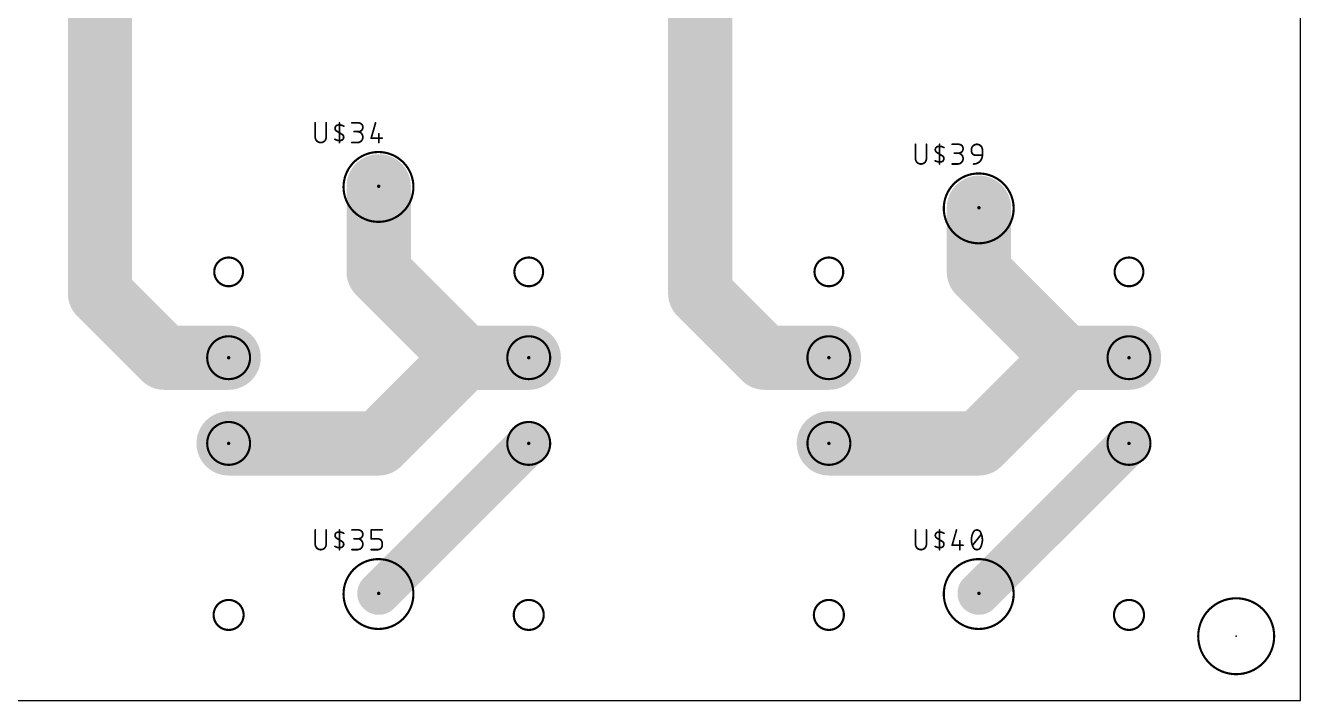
# Model space of a CAD drawing. Extents: x 3 to 156, y -1 to 93.
# Drawn here: x 80.7 to 156.2, y -1.3 to 38.7 of the extents above; entities that cross this region are included whole.
import ezdxf

# ---------------------------------------------------------------- set-up
doc = ezdxf.new("R2010")
doc.units = 0
for name, color, linetype in [('1', 12, 'CONTINUOUS'), ('17', 110, 'CONTINUOUS'), ('2', 41, 'CONTINUOUS'), ('20', 31, 'CONTINUOUS'), ('23', 53, 'CONTINUOUS'), ('25', 253, 'CONTINUOUS'), ('29', 253, 'CONTINUOUS'), ('30', 253, 'CONTINUOUS'), ('44', 253, 'CONTINUOUS')]:
    doc.layers.add(name, color=color, linetype=linetype)

# ---------------------------------------------------------------- blocks, each defined once
blk = doc.blocks.new('ROUNDP')
at = {"const_width": 0.5}
blk.add_lwpolyline([(0, -0.25, 1), (0, 0.25, 1), (0, -0.25)], format="xyb", dxfattribs=at)

msp = doc.modelspace()

# ---------------------------------------------------------------- linework, layer by layer
at = {"layer": '1'}
for points, const_width in [([(101.5746, 31.242, 326.0155), (101.6, 31.242)], 0.127), ([(101.6002, 31.2737, 1), (101.5998, 31.2103)], 0.0635), ([(101.5748, 31.2103, 1), (101.5744, 31.2737)], 0.0635), ([(137.1346, 29.972, 326.0155), (137.16, 29.972)], 0.127), ([(137.1602, 30.0037, 1), (137.1598, 29.9403)], 0.0635), ([(137.1348, 29.9403, 1), (137.1344, 30.0037)], 0.0635), ([(92.71, 23.2867, 1), (92.71, 24.9885, 1), (92.71, 23.2867)], 0.127), ([(110.49, 23.2867, 1), (110.49, 24.9885, 1), (110.49, 23.2867)], 0.127), ([(128.27, 23.2867, 1), (128.27, 24.9885, 1), (128.27, 23.2867)], 0.127), ([(146.05, 23.2867, 1), (146.05, 24.9885, 1), (146.05, 23.2867)], 0.127), ([(92.71, 17.78, 1), (92.71, 20.32, 1), (92.71, 17.78)], 0.127), ([(110.49, 17.78, 1), (110.49, 20.32, 1), (110.49, 17.78)], 0.127), ([(128.27, 17.78, 1), (128.27, 20.32, 1), (128.27, 17.78)], 0.127), ([(146.05, 17.78, 1), (146.05, 20.32, 1), (146.05, 17.78)], 0.127), ([(92.71, 12.7, 1), (92.71, 15.24, 1), (92.71, 12.7)], 0.127), ([(110.49, 12.7, 1), (110.49, 15.24, 1), (110.49, 12.7)], 0.127), ([(128.27, 12.7, 1), (128.27, 15.24, 1), (128.27, 12.7)], 0.127), ([(146.05, 12.7, 1), (146.05, 15.24, 1), (146.05, 12.7)], 0.127), ([(101.5746, 7.112, 326.0155), (101.6, 7.112)], 0.127), ([(101.6002, 7.1437, 1), (101.5998, 7.0803)], 0.0635), ([(101.5748, 7.0803, 1), (101.5744, 7.1437)], 0.0635), ([(137.1346, 7.112, 326.0155), (137.16, 7.112)], 0.127), ([(137.1602, 7.1437, 1), (137.1598, 7.0803)], 0.0635), ([(137.1348, 7.0803, 1), (137.1344, 7.1437)], 0.0635), ([(92.71, 2.9134, 1), (92.71, 4.6914, 1), (92.71, 2.9134)], 0.127), ([(110.49, 2.9134, 1), (110.49, 4.6914, 1), (110.49, 2.9134)], 0.127), ([(128.27, 2.9134, 1), (128.27, 4.6914, 1), (128.27, 2.9134)], 0.127), ([(146.05, 2.9134, 1), (146.05, 4.6914, 1), (146.05, 2.9134)], 0.127), ([(152.4, 0.29, 1), (152.4, 4.79, 1), (152.4, 0.29)], 0.127)]:
    msp.add_lwpolyline(points, format="xyb", dxfattribs=dict(at, const_width=const_width))
at = {"layer": '2'}
for points, const_width in [([(85.09, 22.86), (85.09, 59.69)], 3.81), ([(120.65, 22.86), (120.65, 58.42)], 3.81), ([(101.6, 24.13), (101.6, 29.21)], 3.81), ([(137.16, 24.13), (137.16, 27.94)], 3.81), ([(106.68, 19.05), (101.6, 24.13)], 3.81), ([(142.24, 19.05), (137.16, 24.13)], 3.81), ([(88.9, 19.05), (85.09, 22.86)], 3.81), ([(124.46, 19.05), (120.65, 22.86)], 3.81), ([(92.71, 19.05), (88.9, 19.05)], 3.81), ([(101.6, 13.97), (106.68, 19.05)], 3.81), ([(110.49, 19.05), (106.68, 19.05)], 3.81), ([(128.27, 19.05), (124.46, 19.05)], 3.81), ([(137.16, 13.97), (142.24, 19.05)], 3.81), ([(146.05, 19.05), (142.24, 19.05)], 3.81), ([(92.71, 13.97), (101.6, 13.97)], 3.81), ([(128.27, 13.97), (137.16, 13.97)], 3.81), ([(101.6, 5.08), (110.49, 13.97)], 2.54), ([(137.16, 5.08), (146.05, 13.97)], 2.54)]:
    msp.add_lwpolyline(points, dxfattribs=dict(at, const_width=const_width))
for points, const_width in [([(102.5525, 29.21, 1), (100.6475, 29.21)], 1.905), ([(138.1125, 27.94, 1), (136.2075, 27.94)], 1.905), ([(102.2735, 24.8035, 1), (100.9265, 23.4565)], 1.905), ([(137.8335, 24.8035, 1), (136.4865, 23.4565)], 1.905), ([(100.6475, 24.13, 1), (102.5525, 24.13)], 1.905), ([(136.2075, 24.13, 1), (138.1125, 24.13)], 1.905), ([(85.7635, 23.5335, 1), (84.4165, 22.1865)], 1.905), ([(121.3235, 23.5335, 1), (119.9765, 22.1865)], 1.905), ([(84.1375, 22.86, 1), (86.0425, 22.86)], 1.905), ([(119.6975, 22.86, 1), (121.6025, 22.86)], 1.905), ([(88.9, 20.0025, 1), (88.9, 18.0975)], 1.905), ([(88.2265, 18.3765, 1), (89.5735, 19.7235)], 1.905), ([(92.71, 18.0975, 1), (92.71, 20.0025)], 1.905), ([(106.68, 20.0025, 1), (106.68, 18.0975)], 1.905), ([(107.3535, 18.3765, 1), (106.0065, 19.7235)], 1.905), ([(106.0065, 18.3765, 1), (107.3535, 19.7235)], 1.905), ([(110.49, 18.0975, 1), (110.49, 20.0025)], 1.905), ([(124.46, 20.0025, 1), (124.46, 18.0975)], 1.905), ([(123.7865, 18.3765, 1), (125.1335, 19.7235)], 1.905), ([(128.27, 18.0975, 1), (128.27, 20.0025)], 1.905), ([(142.24, 20.0025, 1), (142.24, 18.0975)], 1.905), ([(142.9135, 18.3765, 1), (141.5665, 19.7235)], 1.905), ([(141.5665, 18.3765, 1), (142.9135, 19.7235)], 1.905), ([(146.05, 18.0975, 1), (146.05, 20.0025)], 1.905), ([(92.71, 14.9225, 1), (92.71, 13.0175)], 1.905), ([(101.6, 13.0175, 1), (101.6, 14.9225)], 1.905), ([(128.27, 14.9225, 1), (128.27, 13.0175)], 1.905), ([(137.16, 13.0175, 1), (137.16, 14.9225)], 1.905), ([(100.9265, 14.6435, 1), (102.2735, 13.2965)], 1.905), ([(110.939, 13.521, 1), (110.041, 14.419)], 1.27), ([(136.4865, 14.6435, 1), (137.8335, 13.2965)], 1.905), ([(146.499, 13.521, 1), (145.601, 14.419)], 1.27), ([(101.151, 5.529, 1), (102.049, 4.631)], 1.27), ([(136.711, 5.529, 1), (137.609, 4.631)], 1.27)]:
    msp.add_lwpolyline(points, format="xyb", dxfattribs=dict(at, const_width=const_width))
at = {"layer": '20'}
for p, q in [((156.21, -1.27), (156.21, 81.28)), ((10.16, -1.27), (156.21, -1.27))]:
    msp.add_line(p, q, dxfattribs=at)
at = {"layer": '23'}
for p in [(101.6, 29.21), (137.16, 27.94), (92.71, 13.97), (110.49, 13.97), (128.27, 13.97), (146.05, 13.97), (101.6, 5.08), (137.16, 5.08), (152.4, 2.54)]:
    msp.add_point(p, dxfattribs=at)
at = {"layer": '25', "const_width": 0.1016}
for points in [[(97.8408, 32.9692), (97.8408, 32.1254)], [(98.4899, 32.1254), (98.4899, 32.9692)], [(99.2703, 32.385), (99.108, 32.4824)], [(99.2703, 31.8008), (99.2703, 32.9692)], [(100.0125, 32.9692), (100.402, 32.9692)], [(100.402, 32.4499), (100.1423, 32.4499)], [(101.4151, 32.9692), (101.1555, 32.0604)], [(99.2703, 32.385), (99.4325, 32.2876)], [(100.0125, 31.8008), (100.3371, 31.8008)], [(101.1555, 32.0604), (101.8046, 32.0604)], [(101.6099, 32.3201), (101.6099, 31.8008)], [(133.4008, 31.6992), (133.4008, 30.8554)], [(134.0499, 30.8554), (134.0499, 31.6992)], [(134.8303, 30.5308), (134.8303, 31.6992)], [(135.5725, 31.6992), (135.962, 31.6992)], [(134.8303, 31.115), (134.668, 31.2124)], [(134.8303, 31.115), (134.9925, 31.0176)], [(135.962, 31.1799), (135.7023, 31.1799)], [(136.7155, 31.3097), (136.7155, 31.3746)], [(137.3646, 31.0501), (136.9751, 31.0501)], [(137.3646, 31.3746), (137.3646, 31.0501)], [(135.5725, 30.5308), (135.8971, 30.5308)], [(97.8408, 8.8392), (97.8408, 7.9954)], [(98.4899, 7.9954), (98.4899, 8.8392)], [(99.2703, 8.255), (99.108, 8.3524)], [(99.2703, 7.6708), (99.2703, 8.8392)], [(100.0125, 8.8392), (100.402, 8.8392)], [(100.402, 8.3199), (100.1423, 8.3199)], [(101.1555, 8.3199), (101.1555, 8.8392)], [(101.1555, 8.8392), (101.8046, 8.8392)], [(101.545, 8.3199), (101.1555, 8.3199)], [(133.4008, 8.8392), (133.4008, 7.9954)], [(134.0499, 7.9954), (134.0499, 8.8392)], [(134.8303, 8.255), (134.668, 8.3524)], [(134.8303, 7.6708), (134.8303, 8.8392)], [(135.8321, 8.8392), (135.5725, 7.9304)], [(136.7804, 7.9304), (137.2997, 8.5796)], [(99.2703, 8.255), (99.4325, 8.1576)], [(100.0125, 7.6708), (100.3371, 7.6708)], [(101.1555, 7.6708), (101.545, 7.6708)], [(101.8046, 7.9304), (101.8046, 8.0603)], [(134.8303, 8.255), (134.9925, 8.1576)], [(135.5725, 7.9304), (136.2216, 7.9304)], [(136.0269, 8.1901), (136.0269, 7.6708)]]:
    msp.add_lwpolyline(points, dxfattribs=at)
at = {"layer": '25'}
for points, const_width in [([(97.8662, 32.9692, 1), (97.8154, 32.9692)], 0.0508), ([(98.5153, 32.9692, 1), (98.4645, 32.9692)], 0.0508), ([(99.1729, 32.8394, 0.6917), (99.108, 32.4824)], 0.1016), ([(99.121, 32.5041, 1), (99.0949, 32.4606)], 0.0508), ([(99.0949, 32.4606, 1), (99.121, 32.5041)], 0.0508), ([(99.1683, 32.8644, 1), (99.1774, 32.8144)], 0.0508), ([(99.5299, 32.7745, 0.1823), (99.1729, 32.8394)], 0.1016), ([(99.1774, 32.8144, 1), (99.1683, 32.8644)], 0.0508), ([(99.2957, 32.9692, 1), (99.2449, 32.9692)], 0.0508), ([(99.5168, 32.7527, 1), (99.543, 32.7962)], 0.0508), ([(100.0125, 32.9946, 1), (100.0125, 32.9438)], 0.0508), ([(100.1423, 32.4753, 1), (100.1423, 32.4245)], 0.0508), ([(100.3371, 31.8008, 1), (100.3371, 32.4499)], 0.1016), ([(100.3371, 32.4753, 1), (100.3371, 32.4245)], 0.0508), ([(100.402, 32.4499, 1), (100.402, 32.9692)], 0.1016), ([(100.402, 32.9946, 1), (100.402, 32.9438)], 0.0508), ([(100.402, 32.4753, 1), (100.402, 32.4245)], 0.0508), ([(100.402, 32.9438, 1), (100.402, 32.9946)], 0.0508), ([(100.402, 32.4245, 1), (100.402, 32.4753)], 0.0508), ([(101.4396, 32.9622, 1), (101.3907, 32.9762)], 0.0508), ([(97.8408, 32.1254, 1), (98.4899, 32.1254)], 0.1016), ([(97.8662, 32.1254, 1), (97.8154, 32.1254)], 0.0508), ([(97.8154, 32.1254, 1), (97.8662, 32.1254)], 0.0508), ([(98.5153, 32.1254, 1), (98.4645, 32.1254)], 0.0508), ([(98.4645, 32.1254, 1), (98.5153, 32.1254)], 0.0508), ([(99.0106, 31.9955, 0.1823), (99.3676, 31.9306)], 0.1016), ([(99.0237, 32.0173, 1), (98.9975, 31.9738)], 0.0508), ([(99.2833, 32.4068, 1), (99.2572, 32.3632)], 0.0508), ([(99.2449, 31.8008, 1), (99.2957, 31.8008)], 0.0508), ([(99.2572, 32.3632, 1), (99.2833, 32.4068)], 0.0508), ([(99.3676, 31.9306, 0.6917), (99.4325, 32.2876)], 0.1016), ([(99.3631, 31.9556, 1), (99.3722, 31.9056)], 0.0508), ([(99.3722, 31.9056, 1), (99.3631, 31.9556)], 0.0508), ([(99.4456, 32.3094, 1), (99.4195, 32.2659)], 0.0508), ([(99.4195, 32.2659, 1), (99.4456, 32.3094)], 0.0508), ([(100.0125, 31.8262, 1), (100.0125, 31.7754)], 0.0508), ([(100.3371, 31.8262, 1), (100.3371, 31.7754)], 0.0508), ([(100.3371, 31.7754, 1), (100.3371, 31.8262)], 0.0508), ([(101.1555, 32.0858, 1), (101.1555, 32.035)], 0.0508), ([(101.1311, 32.0674, 1), (101.1799, 32.0535)], 0.0508), ([(101.6353, 32.3201, 1), (101.5845, 32.3201)], 0.0508), ([(101.5845, 31.8008, 1), (101.6353, 31.8008)], 0.0508), ([(101.8046, 32.035, 1), (101.8046, 32.0858)], 0.0508), ([(133.4262, 31.6992, 1), (133.3754, 31.6992)], 0.0508), ([(134.0753, 31.6992, 1), (134.0245, 31.6992)], 0.0508), ([(134.8557, 31.6992, 1), (134.8049, 31.6992)], 0.0508), ([(135.5725, 31.7246, 1), (135.5725, 31.6738)], 0.0508), ([(135.962, 31.1799, 1), (135.962, 31.6992)], 0.1016), ([(135.962, 31.7246, 1), (135.962, 31.6738)], 0.0508), ([(135.962, 31.6738, 1), (135.962, 31.7246)], 0.0508), ([(137.3646, 31.3746, 1), (136.7155, 31.3746)], 0.1016), ([(134.7329, 31.5694, 0.6917), (134.668, 31.2124)], 0.1016), ([(134.681, 31.2341, 1), (134.6549, 31.1906)], 0.0508), ([(134.6549, 31.1906, 1), (134.681, 31.2341)], 0.0508), ([(134.7283, 31.5944, 1), (134.7374, 31.5444)], 0.0508), ([(135.0899, 31.5045, 0.1823), (134.7329, 31.5694)], 0.1016), ([(134.7374, 31.5444, 1), (134.7283, 31.5944)], 0.0508), ([(134.8433, 31.1368, 1), (134.8172, 31.0932)], 0.0508), ([(134.8172, 31.0932, 1), (134.8433, 31.1368)], 0.0508), ([(134.9276, 30.6606, 0.6917), (134.9925, 31.0176)], 0.1016), ([(135.0056, 31.0394, 1), (134.9795, 30.9959)], 0.0508), ([(134.9795, 30.9959, 1), (135.0056, 31.0394)], 0.0508), ([(135.0768, 31.4827, 1), (135.103, 31.5262)], 0.0508), ([(135.7023, 31.2053, 1), (135.7023, 31.1545)], 0.0508), ([(135.8971, 30.5308, 1), (135.8971, 31.1799)], 0.1016), ([(135.8971, 31.2053, 1), (135.8971, 31.1545)], 0.0508), ([(135.962, 31.2053, 1), (135.962, 31.1545)], 0.0508), ([(135.962, 31.1545, 1), (135.962, 31.2053)], 0.0508), ([(136.7409, 31.3746, 1), (136.6901, 31.3746)], 0.0508), ([(136.6901, 31.3746, 1), (136.7409, 31.3746)], 0.0508), ([(136.7155, 31.3097, 0.4142), (136.9751, 31.0501)], 0.1016), ([(136.7409, 31.3097, 1), (136.6901, 31.3097)], 0.0508), ([(136.6901, 31.3097, 1), (136.7409, 31.3097)], 0.0508), ([(136.8453, 30.5308, 0.4142), (137.3646, 31.0501)], 0.1016), ([(136.9751, 31.0755, 1), (136.9751, 31.0247)], 0.0508), ([(136.9751, 31.0247, 1), (136.9751, 31.0755)], 0.0508), ([(137.39, 31.3746, 1), (137.3392, 31.3746)], 0.0508), ([(137.3392, 31.3746, 1), (137.39, 31.3746)], 0.0508), ([(137.39, 31.0501, 1), (137.3392, 31.0501)], 0.0508), ([(137.3392, 31.0501, 1), (137.39, 31.0501)], 0.0508), ([(137.3646, 31.0247, 1), (137.3646, 31.0755)], 0.0508), ([(133.4008, 30.8554, 1), (134.0499, 30.8554)], 0.1016), ([(133.4262, 30.8554, 1), (133.3754, 30.8554)], 0.0508), ([(133.3754, 30.8554, 1), (133.4262, 30.8554)], 0.0508), ([(134.0753, 30.8554, 1), (134.0245, 30.8554)], 0.0508), ([(134.0245, 30.8554, 1), (134.0753, 30.8554)], 0.0508), ([(134.5706, 30.7255, 0.1823), (134.9276, 30.6606)], 0.1016), ([(134.5837, 30.7473, 1), (134.5575, 30.7038)], 0.0508), ([(134.8049, 30.5308, 1), (134.8557, 30.5308)], 0.0508), ([(134.9231, 30.6856, 1), (134.9322, 30.6356)], 0.0508), ([(134.9322, 30.6356, 1), (134.9231, 30.6856)], 0.0508), ([(135.5725, 30.5562, 1), (135.5725, 30.5054)], 0.0508), ([(135.8971, 30.5562, 1), (135.8971, 30.5054)], 0.0508), ([(135.8971, 30.5054, 1), (135.8971, 30.5562)], 0.0508), ([(136.8453, 30.5562, 1), (136.8453, 30.5054)], 0.0508), ([(97.8662, 8.8392, 1), (97.8154, 8.8392)], 0.0508), ([(98.5153, 8.8392, 1), (98.4645, 8.8392)], 0.0508), ([(99.1729, 8.7094, 0.6917), (99.108, 8.3524)], 0.1016), ([(99.121, 8.3741, 1), (99.0949, 8.3306)], 0.0508), ([(99.0949, 8.3306, 1), (99.121, 8.3741)], 0.0508), ([(99.1683, 8.7344, 1), (99.1774, 8.6844)], 0.0508), ([(99.5299, 8.6445, 0.1823), (99.1729, 8.7094)], 0.1016), ([(99.1774, 8.6844, 1), (99.1683, 8.7344)], 0.0508), ([(99.2957, 8.8392, 1), (99.2449, 8.8392)], 0.0508), ([(99.5168, 8.6227, 1), (99.543, 8.6662)], 0.0508), ([(100.0125, 8.8646, 1), (100.0125, 8.8138)], 0.0508), ([(100.1423, 8.3453, 1), (100.1423, 8.2945)], 0.0508), ([(100.3371, 7.6708, 1), (100.3371, 8.3199)], 0.1016), ([(100.3371, 8.3453, 1), (100.3371, 8.2945)], 0.0508), ([(100.402, 8.3199, 1), (100.402, 8.8392)], 0.1016), ([(100.402, 8.8646, 1), (100.402, 8.8138)], 0.0508), ([(100.402, 8.3453, 1), (100.402, 8.2945)], 0.0508), ([(100.402, 8.8138, 1), (100.402, 8.8646)], 0.0508), ([(100.402, 8.2945, 1), (100.402, 8.3453)], 0.0508), ([(101.1809, 8.8392, 1), (101.1301, 8.8392)], 0.0508), ([(101.1555, 8.8646, 1), (101.1555, 8.8138)], 0.0508), ([(101.1555, 8.3453, 1), (101.1555, 8.2945)], 0.0508), ([(101.1301, 8.3199, 1), (101.1809, 8.3199)], 0.0508), ([(101.8046, 8.0603, 0.4142), (101.545, 8.3199)], 0.1016), ([(101.545, 8.3453, 1), (101.545, 8.2945)], 0.0508), ([(101.545, 8.2945, 1), (101.545, 8.3453)], 0.0508), ([(101.8046, 8.8138, 1), (101.8046, 8.8646)], 0.0508), ([(133.4262, 8.8392, 1), (133.3754, 8.8392)], 0.0508), ([(134.0753, 8.8392, 1), (134.0245, 8.8392)], 0.0508), ([(134.7329, 8.7094, 0.6917), (134.668, 8.3524)], 0.1016), ([(134.681, 8.3741, 1), (134.6549, 8.3306)], 0.0508), ([(134.6549, 8.3306, 1), (134.681, 8.3741)], 0.0508), ([(134.7283, 8.7344, 1), (134.7374, 8.6844)], 0.0508), ([(135.0899, 8.6445, 0.1823), (134.7329, 8.7094)], 0.1016), ([(134.7374, 8.6844, 1), (134.7283, 8.7344)], 0.0508), ([(134.8557, 8.8392, 1), (134.8049, 8.8392)], 0.0508), ([(135.0768, 8.6227, 1), (135.103, 8.6662)], 0.0508), ([(135.8566, 8.8322, 1), (135.8077, 8.8462)], 0.0508), ([(136.8129, 8.6769, 0.1139), (136.7155, 8.255)], 0.1016), ([(136.7888, 8.6852, 1), (136.8369, 8.6687)], 0.0508), ([(137.04, 8.8392, 0.3205), (136.8129, 8.6769)], 0.1016), ([(136.8357, 8.6658, 1), (136.79, 8.6881)], 0.0508), ([(137.2672, 8.6769, 0.3205), (137.04, 8.8392)], 0.1016), ([(137.04, 8.8646, 1), (137.04, 8.8138)], 0.0508), ([(137.04, 8.8138, 1), (137.04, 8.8646)], 0.0508), ([(137.2901, 8.6881, 1), (137.2444, 8.6658)], 0.0508), ([(137.3646, 8.255, 0.1139), (137.2672, 8.6769)], 0.1016), ([(137.2432, 8.6687, 1), (137.2913, 8.6852)], 0.0508), ([(137.3195, 8.5637, 1), (137.2799, 8.5954)], 0.0508), ([(97.8408, 7.9954, 1), (98.4899, 7.9954)], 0.1016), ([(97.8662, 7.9954, 1), (97.8154, 7.9954)], 0.0508), ([(97.8154, 7.9954, 1), (97.8662, 7.9954)], 0.0508), ([(98.5153, 7.9954, 1), (98.4645, 7.9954)], 0.0508), ([(98.4645, 7.9954, 1), (98.5153, 7.9954)], 0.0508), ([(99.0106, 7.8655, 0.1823), (99.3676, 7.8006)], 0.1016), ([(99.0237, 7.8873, 1), (98.9975, 7.8438)], 0.0508), ([(99.2833, 8.2768, 1), (99.2572, 8.2332)], 0.0508), ([(99.2449, 7.6708, 1), (99.2957, 7.6708)], 0.0508), ([(99.2572, 8.2332, 1), (99.2833, 8.2768)], 0.0508), ([(99.3676, 7.8006, 0.6917), (99.4325, 8.1576)], 0.1016), ([(99.3631, 7.8256, 1), (99.3722, 7.7756)], 0.0508), ([(99.3722, 7.7756, 1), (99.3631, 7.8256)], 0.0508), ([(99.4456, 8.1794, 1), (99.4195, 8.1359)], 0.0508), ([(99.4195, 8.1359, 1), (99.4456, 8.1794)], 0.0508), ([(100.0125, 7.6962, 1), (100.0125, 7.6454)], 0.0508), ([(100.3371, 7.6962, 1), (100.3371, 7.6454)], 0.0508), ([(100.3371, 7.6454, 1), (100.3371, 7.6962)], 0.0508), ([(101.1555, 7.6962, 1), (101.1555, 7.6454)], 0.0508), ([(101.545, 7.6708, 0.4142), (101.8046, 7.9304)], 0.1016), ([(101.545, 7.6962, 1), (101.545, 7.6454)], 0.0508), ([(101.545, 7.6454, 1), (101.545, 7.6962)], 0.0508), ([(101.83, 8.0603, 1), (101.7792, 8.0603)], 0.0508), ([(101.7792, 8.0603, 1), (101.83, 8.0603)], 0.0508), ([(101.83, 7.9304, 1), (101.7792, 7.9304)], 0.0508), ([(101.7792, 7.9304, 1), (101.83, 7.9304)], 0.0508), ([(133.4008, 7.9954, 1), (134.0499, 7.9954)], 0.1016), ([(133.4262, 7.9954, 1), (133.3754, 7.9954)], 0.0508), ([(133.3754, 7.9954, 1), (133.4262, 7.9954)], 0.0508), ([(134.0753, 7.9954, 1), (134.0245, 7.9954)], 0.0508), ([(134.0245, 7.9954, 1), (134.0753, 7.9954)], 0.0508), ([(134.5706, 7.8655, 0.1823), (134.9276, 7.8006)], 0.1016), ([(134.5837, 7.8873, 1), (134.5575, 7.8438)], 0.0508), ([(134.8433, 8.2768, 1), (134.8172, 8.2332)], 0.0508), ([(134.8049, 7.6708, 1), (134.8557, 7.6708)], 0.0508), ([(134.8172, 8.2332, 1), (134.8433, 8.2768)], 0.0508), ([(134.9276, 7.8006, 0.6917), (134.9925, 8.1576)], 0.1016), ([(134.9231, 7.8256, 1), (134.9322, 7.7756)], 0.0508), ([(134.9322, 7.7756, 1), (134.9231, 7.8256)], 0.0508), ([(135.0056, 8.1794, 1), (134.9795, 8.1359)], 0.0508), ([(134.9795, 8.1359, 1), (135.0056, 8.1794)], 0.0508), ([(135.5725, 7.9558, 1), (135.5725, 7.905)], 0.0508), ([(135.5481, 7.9374, 1), (135.5969, 7.9235)], 0.0508), ([(136.0523, 8.1901, 1), (136.0015, 8.1901)], 0.0508), ([(136.0015, 7.6708, 1), (136.0523, 7.6708)], 0.0508), ([(136.2216, 7.905, 1), (136.2216, 7.9558)], 0.0508), ([(136.7155, 8.255, 0.1139), (136.8129, 7.8331)], 0.1016), ([(136.7409, 8.255, 1), (136.6901, 8.255)], 0.0508), ([(136.6901, 8.255, 1), (136.7409, 8.255)], 0.0508), ([(136.7606, 7.9463, 1), (136.8002, 7.9146)], 0.0508), ([(136.8369, 7.8413, 1), (136.7888, 7.8248)], 0.0508), ([(136.8129, 7.8331, 0.3205), (137.04, 7.6708)], 0.1016), ([(136.79, 7.8219, 1), (136.8357, 7.8442)], 0.0508), ([(137.04, 7.6708, 0.3205), (137.2672, 7.8331)], 0.1016), ([(137.04, 7.6962, 1), (137.04, 7.6454)], 0.0508), ([(137.04, 7.6454, 1), (137.04, 7.6962)], 0.0508), ([(137.2672, 7.8331, 0.1139), (137.3646, 8.255)], 0.1016), ([(137.2444, 7.8442, 1), (137.2901, 7.8219)], 0.0508), ([(137.2913, 7.8248, 1), (137.2432, 7.8413)], 0.0508), ([(137.39, 8.255, 1), (137.3392, 8.255)], 0.0508), ([(137.3392, 8.255, 1), (137.39, 8.255)], 0.0508)]:
    msp.add_lwpolyline(points, format="xyb", dxfattribs=dict(at, const_width=const_width))
at = {"layer": '44'}
for centre in [(101.6, 29.21), (137.16, 27.94), (92.71, 19.05), (110.49, 19.05), (128.27, 19.05), (146.05, 19.05), (92.71, 13.97), (110.49, 13.97), (128.27, 13.97), (146.05, 13.97), (101.6, 5.08), (137.16, 5.08)]:
    msp.add_circle(centre, 0, dxfattribs=at)

# ---------------------------------------------------------------- block references
at = {"layer": '17', "xscale": 0.0002, "yscale": 0.0002}
for p in [(101.6, 29.21), (101.6, 29.21), (101.6, 29.21), (101.6, 29.21), (101.6, 29.21), (101.6, 29.21), (101.6, 29.21), (101.6, 29.21), (101.6, 29.21), (101.6, 29.21), (101.6, 29.21), (101.6, 29.21), (101.6, 29.21), (101.6, 29.21), (101.6, 29.21), (101.6, 29.21), (137.16, 27.94), (137.16, 27.94), (137.16, 27.94), (137.16, 27.94), (137.16, 27.94), (137.16, 27.94), (137.16, 27.94), (137.16, 27.94), (137.16, 27.94), (137.16, 27.94), (137.16, 27.94), (137.16, 27.94), (137.16, 27.94), (137.16, 27.94), (137.16, 27.94), (137.16, 27.94), (92.71, 19.05), (92.71, 19.05), (92.71, 19.05), (92.71, 19.05), (92.71, 19.05), (92.71, 19.05), (92.71, 19.05), (92.71, 19.05), (92.71, 19.05), (92.71, 19.05), (92.71, 19.05), (92.71, 19.05), (92.71, 19.05), (92.71, 19.05), (92.71, 19.05), (92.71, 19.05), (110.49, 19.05), (110.49, 19.05), (110.49, 19.05), (110.49, 19.05), (110.49, 19.05), (110.49, 19.05), (110.49, 19.05), (110.49, 19.05), (110.49, 19.05), (110.49, 19.05), (110.49, 19.05), (110.49, 19.05), (110.49, 19.05), (110.49, 19.05), (110.49, 19.05), (110.49, 19.05), (128.27, 19.05), (128.27, 19.05), (128.27, 19.05), (128.27, 19.05), (128.27, 19.05), (128.27, 19.05), (128.27, 19.05), (128.27, 19.05), (128.27, 19.05), (128.27, 19.05), (128.27, 19.05), (128.27, 19.05), (128.27, 19.05), (128.27, 19.05), (128.27, 19.05), (128.27, 19.05), (146.05, 19.05), (146.05, 19.05), (146.05, 19.05), (146.05, 19.05), (146.05, 19.05), (146.05, 19.05), (146.05, 19.05), (146.05, 19.05), (146.05, 19.05), (146.05, 19.05), (146.05, 19.05), (146.05, 19.05), (146.05, 19.05), (146.05, 19.05), (146.05, 19.05), (146.05, 19.05), (92.71, 13.97), (92.71, 13.97), (92.71, 13.97), (92.71, 13.97), (92.71, 13.97), (92.71, 13.97), (92.71, 13.97), (92.71, 13.97), (92.71, 13.97), (92.71, 13.97), (92.71, 13.97), (92.71, 13.97), (92.71, 13.97), (92.71, 13.97), (92.71, 13.97), (92.71, 13.97), (110.49, 13.97), (110.49, 13.97), (110.49, 13.97), (110.49, 13.97), (110.49, 13.97), (110.49, 13.97), (110.49, 13.97), (110.49, 13.97), (110.49, 13.97), (110.49, 13.97), (110.49, 13.97), (110.49, 13.97), (110.49, 13.97), (110.49, 13.97), (110.49, 13.97), (110.49, 13.97), (128.27, 13.97), (128.27, 13.97), (128.27, 13.97), (128.27, 13.97), (128.27, 13.97), (128.27, 13.97), (128.27, 13.97), (128.27, 13.97), (128.27, 13.97), (128.27, 13.97), (128.27, 13.97), (128.27, 13.97), (128.27, 13.97), (128.27, 13.97), (128.27, 13.97), (128.27, 13.97), (146.05, 13.97), (146.05, 13.97), (146.05, 13.97), (146.05, 13.97), (146.05, 13.97), (146.05, 13.97), (146.05, 13.97), (146.05, 13.97), (146.05, 13.97), (146.05, 13.97), (146.05, 13.97), (146.05, 13.97), (146.05, 13.97), (146.05, 13.97), (146.05, 13.97), (146.05, 13.97), (101.6, 5.08), (101.6, 5.08), (101.6, 5.08), (101.6, 5.08), (101.6, 5.08), (101.6, 5.08), (101.6, 5.08), (101.6, 5.08), (101.6, 5.08), (101.6, 5.08), (101.6, 5.08), (101.6, 5.08), (101.6, 5.08), (101.6, 5.08), (101.6, 5.08), (101.6, 5.08), (137.16, 5.08), (137.16, 5.08), (137.16, 5.08), (137.16, 5.08), (137.16, 5.08), (137.16, 5.08), (137.16, 5.08), (137.16, 5.08), (137.16, 5.08), (137.16, 5.08), (137.16, 5.08), (137.16, 5.08), (137.16, 5.08), (137.16, 5.08), (137.16, 5.08), (137.16, 5.08)]:
    msp.add_blockref('ROUNDP', p, dxfattribs=at)
at = {"layer": '29', "xscale": 0.2034, "yscale": 0.2034}
for p in [(101.6, 29.21), (137.16, 27.94), (92.71, 19.05), (110.49, 19.05), (128.27, 19.05), (146.05, 19.05), (92.71, 13.97), (110.49, 13.97), (128.27, 13.97), (146.05, 13.97), (101.6, 5.08), (137.16, 5.08)]:
    msp.add_blockref('ROUNDP', p, dxfattribs=at)
at = {"layer": '30', "xscale": 0.2034, "yscale": 0.2034}
for p in [(101.6, 29.21), (137.16, 27.94), (92.71, 19.05), (110.49, 19.05), (128.27, 19.05), (146.05, 19.05), (92.71, 13.97), (110.49, 13.97), (128.27, 13.97), (146.05, 13.97), (101.6, 5.08), (137.16, 5.08)]:
    msp.add_blockref('ROUNDP', p, dxfattribs=at)

doc.saveas('drawing.dxf')
